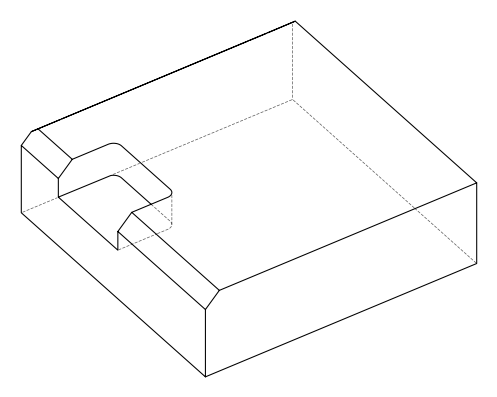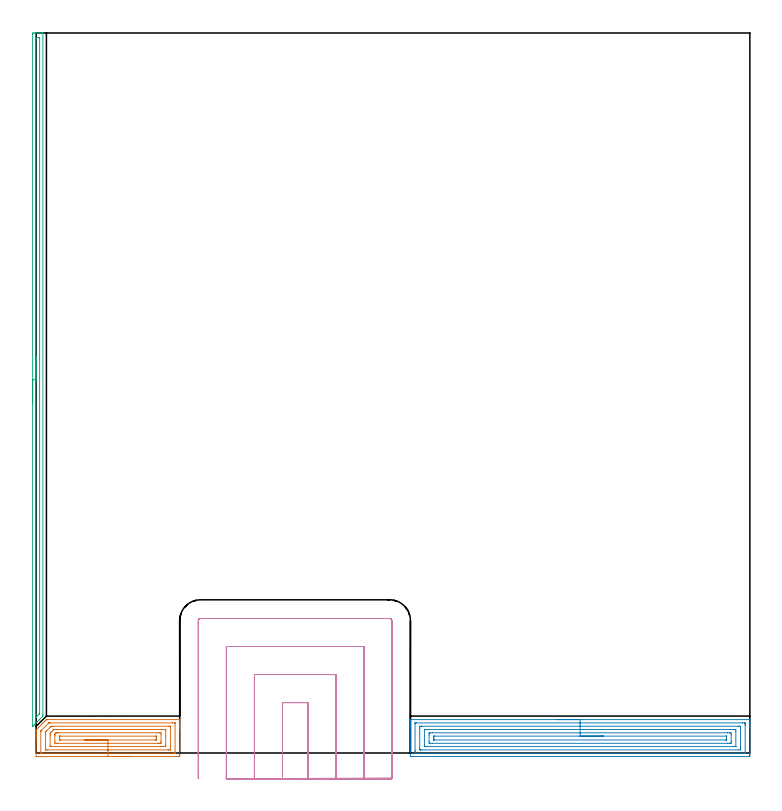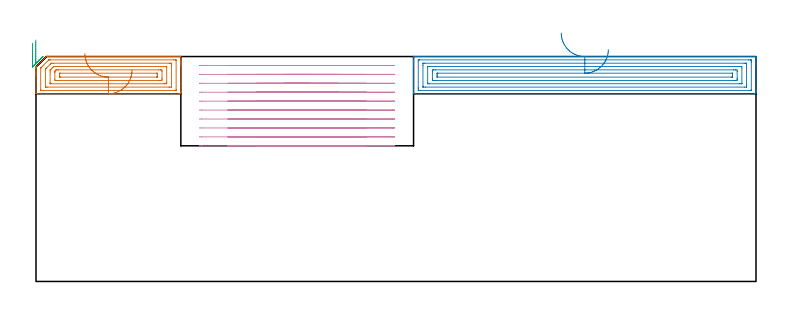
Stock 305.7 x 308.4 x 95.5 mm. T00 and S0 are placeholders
(PLAN: 4 operations, 1 tool changes, 33.3 min)
(1 AREA_MILL | FG_CHAMFER_SURFACE | UGT0205_001 | 3.2 min | 8594 mm3)
(2 AREA_MILL_1 | FG_CHAMFER_SURFACE_1 | UGT0205_001 | 7.26 min | 19065 mm3)
(3 AREA_MILL_2 | FG_CHAMFER_SURFACE_2 | UGT0205_001 | 4.89 min | 2850 mm3)
(4 MILL_SLOT | SLOT_PARTIAL_RECTANGULAR | NXT0201_012 | Follow Part, ap 4, ae 75% | 17.97 min | 242543 mm3)
(TOOL UGT0205_001 | Chamfer Mill 20 x 3 x 45 deg. | D20 FL50 Z2)
(TOOL NXT0201_012 | ENDMILL 16mm [2P460-1600-NA 1630] | D16 FL38 Z6)
(OP 1 AREA_MILL)
G17 G21 G94 G90
T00 M6
G54
G17 G0 G90 X40.75 Y-1.5 S1061 M3
G43 Z105.5 H0
Z89.7
G94 G1 X40.712 Z88.828 F250.
X40.598 Z87.964
X40.409 Z87.112
X40.147 Z86.28
X39.813 Z85.474
X39.41 Z84.7
X38.942 Z83.964
X38.41 Z83.272
X37.821 Z82.629
X37.178 Z82.04
X36.486 Z81.508
X35.75 Z81.04
X34.976 Z80.637
X34.17 Z80.303
X33.338 Z80.041
X32.486 Z79.852
X31.622 Z79.738
X30.75 Z79.7
X0.547
X0.082 Y-1.494 Z79.703
X0.01 Y-1.491 Z79.705
X0. Y-1.413 Z79.783
Y5.96 Z87.154
Y6.635 Z87.833
Y6.84 Z88.037
Y7.515 Z88.712
Y7.719 Z88.916
Y8.128 Z89.327
Y9.069 Z90.268
Y9.478 Z90.677
X0.001 Y9.715 Z90.913
X0.01 Y9.903 Z91.101
X0.022 Y9.918 Z91.116
X0.103 Y10.004 Z91.202
X1.145 Y11.045 Z92.245
X2.216 Y12.117 Z93.315
X2.324 Y12.226 Z93.422
X2.66 Y12.56 Z93.76
X2.87 Y12.771 Z93.97
X3.095 Y12.996 Z94.194
X3.212 Y13.114 Z94.31
X3.575 Y13.475 Z94.675
X3.733 Y13.633 Z94.833
X3.975 Y13.876 Z95.074
X4.101 Y14.001 Z95.2
X4.226 Y14.124 Z95.322
X4.405 Y14.298 Z95.488
X4.989 Y14.3 Z95.5
X61.397
X61.49 Y14.294 Z95.492
X61.5 Y14.103 Z95.301
Y12.526 Z93.725
Y12.117 Z93.313
Y11.912 Z93.109
Y11.237 Z92.434
Y11.033 Z92.23
Y10.358 Z91.551
Y2.78 Z83.976
Y-0.738 Z80.458
X61.496 Y-1.076 Z80.121
X61.491 Y-1.491 Z79.705
X61.376 Y-1.495 Z79.703
X60.953 Y-1.5 Z79.7
X30.75
Y-0.086 Z81.114
X3.101
X2.324 Y-0.084 Z81.116
X2.209 Y-0.083 Z81.117
X2.01 Y-0.075 Z81.125
X2.006 Y-0.015 Z81.185
X2.001 Y0.123 Z81.323
X2. Y9.199 Z90.399
X2.002 Y9.339 Z90.539
X2.006 Y9.408 Z90.608
X2.01 Y9.441 Z90.641
X2.039 Y9.478 Z90.678
X2.177 Y9.624 Z90.824
X2.324 Y9.774 Z90.974
X5.269 Y12.719 Z93.919
X5.358 Y12.805 Z94.005
X5.415 Y12.855 Z94.055
X5.445 Y12.879 Z94.079
X5.49 Y12.88 Z94.08
X5.877 Y12.885 Z94.085
X5.989 Y12.886 Z94.086
X58.399
X59.176 Y12.884 Z94.084
X59.291 Y12.883 Z94.083
X59.49 Y12.875 Z94.075
X59.494 Y12.815 Z94.015
X59.499 Y12.677 Z93.877
X59.5 Y0.363 Z81.563
X59.494 Y0.042 Z81.242
X59.49 Y-0.049 Z81.151
X59.483 Y-0.08 Z81.12
X59.466 Y-0.081 Z81.119
X59.37 Y-0.084 Z81.116
X59.176 Y-0.086 Z81.114
X59.064
X30.75
Y1.328 Z82.528
X4.989 Y1.329 Z82.529
X4.336 Y1.33 Z82.53
X4.101 Y1.333 Z82.533
X4.026 Y1.335 Z82.535
X4.01 Y1.347 Z82.547
X4.005 Y1.397 Z82.597
X4.002 Y1.463 Z82.663
X4. Y1.563 Z82.763
Y1.662 Z82.862
X4.001 Y8.698 Z89.898
X4.003 Y8.798 Z89.998
X4.01 Y8.995 Z90.195
X4.101 Y9.096 Z90.296
X4.291 Y9.29 Z90.49
X4.478 Y9.478 Z90.678
X6.058 Y11.058 Z92.258
X6.239 Y11.237 Z92.437
X6.417 Y11.409 Z92.609
X6.467 Y11.456 Z92.656
X6.535 Y11.465 Z92.665
X6.766 Y11.467 Z92.667
X7.418 Y11.471 Z92.671
X56.511
X57.165 Y11.47 Z92.67
X57.399 Y11.467 Z92.667
X57.474 Y11.465 Z92.665
X57.49 Y11.453 Z92.653
X57.495 Y11.403 Z92.603
X57.498 Y11.337 Z92.537
X57.5 Y11.237 Z92.437
Y11.138 Z92.338
X57.499 Y1.563 Z82.763
X57.498 Y1.465 Z82.665
X57.49 Y1.364 Z82.564
X57.48 Y1.335 Z82.535
X57.458 Y1.333 Z82.533
X57.399 Y1.331 Z82.531
X56.747 Y1.329 Z82.529
X56.511 Y1.328 Z82.528
X30.75
Y2.743 Z83.943
X6.462
X6.078 Y2.745 Z83.945
X6.039 Y2.747 Z83.947
X6.017 Y2.749 Z83.949
X6.01 Y2.77 Z83.97
X6.006 Y2.913 Z84.113
X6. Y3.2 Z84.4
Y7.719 Z88.919
X6.005 Y8.472 Z89.672
X6.01 Y8.536 Z89.736
X6.059 Y8.599 Z89.799
X6.407 Y8.954 Z90.154
X6.766 Y9.317 Z90.517
X7.291 Y9.838 Z91.038
X7.415 Y9.959 Z91.159
X7.513 Y10.05 Z91.25
X7.654 Y10.053 Z91.253
X7.959 Y10.056 Z91.256
X8.542 Y10.057 Z91.257
X8.846
X55.038
X55.422 Y10.055 Z91.255
X55.461 Y10.053 Z91.253
X55.483 Y10.051 Z91.251
X55.49 Y10.03 Z91.23
X55.494 Y9.887 Z91.087
X55.5 Y9.6 Z90.8
X55.499 Y3.322 Z84.522
X55.494 Y2.943 Z84.143
X55.49 Y2.76 Z83.96
X55.313 Y2.749 Z83.949
X54.734 Y2.745 Z83.945
X54.43 Y2.743 Z83.943
X30.75
Y4.157 Z85.357
X9.475
X8.586 Y4.158 Z85.358
X8.542 Y4.16 Z85.36
X8.01 Y4.201 Z85.401
X8.001 Y4.737 Z85.937
X8. Y7.376 Z88.576
X8.004 Y7.719 Z88.919
X8.01 Y7.987 Z89.187
X8.021 Y8.111 Z89.311
X8.081 Y8.176 Z89.376
X8.498 Y8.599 Z89.799
X8.521 Y8.62 Z89.82
X8.542 Y8.636 Z89.836
X9.386 Y8.643 Z89.843
X9.431
X52.025
X52.914 Y8.642 Z89.842
X52.958 Y8.64 Z89.84
X53.49 Y8.599 Z89.799
X53.499 Y8.063 Z89.263
X53.5 Y5.081 Z86.281
X53.498 Y4.546 Z85.746
X53.49 Y4.201 Z85.401
X53. Y4.16 Z85.36
X52.958 Y4.158 Z85.358
X52.114 Y4.157 Z85.357
X30.75
Y5.571 Z86.771
X10.319
X10.188 Y5.572 Z86.772
X10.083 Y5.575 Z86.775
X10.022 Y5.578 Z86.778
X10.01 Y5.645 Z86.845
X10.004 Y5.96 Z87.16
X10.001 Y6.275 Z87.475
X10. Y6.84 Z88.04
X10.001 Y7.154 Z88.354
X10.006 Y7.2 Z88.4
X10.01 Y7.222 Z88.422
X10.026 Y7.224 Z88.424
X10.122 Y7.227 Z88.427
X10.319 Y7.228 Z88.428
X51.181 Y7.229 Z88.429
X51.312 Y7.228 Z88.428
X51.417 Y7.225 Z88.425
X51.478 Y7.222 Z88.422
X51.49 Y7.155 Z88.355
X51.496 Y6.84 Z88.04
X51.499 Y6.525 Z87.725
X51.5 Y5.96 Z87.16
X51.499 Y5.646 Z86.846
X51.494 Y5.6 Z86.8
X51.49 Y5.578 Z86.778
X51.475 Y5.576 Z86.776
X51.378 Y5.573 Z86.773
X51.181 Y5.572 Z86.772
X30.75 Y5.571 Z86.771
X29.878 Z86.809
X29.014 Z86.923
X28.162 Z87.112
X27.33 Z87.374
X26.524 Z87.708
X25.75 Z88.111
X25.014 Z88.58
X24.322 Z89.111
X23.679 Z89.7
X23.09 Z90.343
X22.558 Z91.035
X22.09 Z91.771
X21.687 Z92.545
X21.353 Z93.351
X21.091 Z94.183
X20.902 Z95.035
X20.788 Z95.9
X20.75 Z96.771
G0 Z105.5
M5
M2
(OP 2 AREA_MILL_1)
G17 G21 G94 G90
T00 M6
G54
G17 G0 G90 X223. Y14.3 S1061 M3
G43 Z105.5 H0
G94 G1 X223.038 Z104.628 F250.
X223.152 Z103.763
X223.341 Z102.912
X223.603 Z102.08
X223.937 Z101.274
X224.34 Z100.5
X224.808 Z99.764
X225.34 Z99.072
X225.929 Z98.429
X226.572 Z97.839
X227.264 Z97.308
X228. Z96.84
X228.774 Z96.437
X229.58 Z96.103
X230.412 Z95.841
X231.264 Z95.652
X232.128 Z95.538
X233. Z95.5
X305.568
X305.69 Y14.294 Z95.493
X305.7 Y14.049 Z95.248
Y13.356 Z94.555
Y12.637 Z93.836
Y12.117 Z93.313
Y11.857 Z93.054
Y11.237 Z92.434
Y10.977 Z92.175
Y10.358 Z91.552
Y-0.506 Z80.69
X305.695 Y-1.076 Z80.121
X305.69 Y-1.491 Z79.706
X305.548 Y-1.495 Z79.703
X305.123 Y-1.5 Z79.7
X160.877
X160.411 Y-1.495 Z79.703
X160.31 Y-1.491 Z79.706
X160.3 Y-1.386 Z79.811
Y10.358 Z91.552
Y10.977 Z92.175
Y11.237 Z92.434
Y11.857 Z93.054
Y12.117 Z93.313
Y12.637 Z93.836
X160.301 Y14.05 Z95.249
X160.31 Y14.294 Z95.493
X160.432 Y14.3 Z95.5
X233.
Y12.886 Z94.086
X302.564
X303.342 Y12.885 Z94.085
X303.456 Y12.884 Z94.084
X303.678 Y12.879 Z94.079
X303.69 Y12.807 Z94.007
X303.697 Y12.646 Z93.846
X303.699 Y12.117 Z93.317
X303.7 Y11.764 Z92.964
X303.699 Y0.331 Z81.531
X303.692 Y-0.023 Z81.177
X303.69 Y-0.068 Z81.132
X303.678 Y-0.079 Z81.121
X303.634 Y-0.081 Z81.119
X303.537 Y-0.084 Z81.116
X303.342 Y-0.085 Z81.115
X303.23 Y-0.086 Z81.114
X163.436
X162.658 Y-0.085 Z81.115
X162.544 Y-0.084 Z81.116
X162.322 Y-0.079 Z81.121
X162.31 Y-0.007 Z81.193
X162.303 Y0.154 Z81.354
X162.301 Y0.683 Z81.883
X162.3 Y1.036 Z82.236
X162.301 Y12.469 Z93.669
X162.308 Y12.823 Z94.023
X162.31 Y12.868 Z94.068
X162.322 Y12.879 Z94.079
X162.366 Y12.881 Z94.081
X162.463 Y12.884 Z94.084
X162.658 Y12.885 Z94.085
X162.77 Y12.886 Z94.086
X233.
Y11.472 Z92.672
X300.671 Y11.471 Z92.671
X301.326 Y11.47 Z92.67
X301.562 Y11.467 Z92.667
X301.639 Y11.465 Z92.665
X301.69 Y11.459 Z92.659
X301.694 Y11.374 Z92.574
X301.698 Y11.237 Z92.437
X301.7 Y11.101 Z92.301
Y2.306 Z83.506
X301.694 Y1.563 Z82.763
X301.692 Y1.434 Z82.634
X301.671 Y1.335 Z82.535
X301.562 Y1.334 Z82.534
X300.907 Y1.329 Z82.529
X165.329
X164.674 Y1.33 Z82.53
X164.438 Y1.333 Z82.533
X164.361 Y1.335 Z82.535
X164.31 Y1.341 Z82.541
X164.306 Y1.426 Z82.626
X164.302 Y1.563 Z82.763
X164.3 Y1.699 Z82.899
Y10.494 Z91.694
X164.306 Y11.237 Z92.437
X164.308 Y11.366 Z92.566
X164.329 Y11.465 Z92.665
X164.438 Y11.466 Z92.666
X165.093 Y11.471 Z92.671
X233. Y11.472 Z92.672
Y10.057 Z91.257
X298.89
X299.196 Y10.056 Z91.256
X299.598 Y10.052 Z91.252
X299.689 Y10.05 Z91.25
X299.7 Y9.478 Z90.678
X299.699 Y2.922 Z84.122
X299.697 Y2.822 Z84.022
X299.693 Y2.772 Z83.972
X299.691 Y2.753 Z83.953
X299.67 Y2.75 Z83.95
X299.473 Y2.746 Z83.946
X298.89 Y2.743 Z83.943
X298.586
X167.11
X166.804 Y2.744 Z83.944
X166.402 Y2.748 Z83.948
X166.311 Y2.75 Z83.95
X166.3 Y3.322 Z84.522
X166.301 Y9.878 Z91.078
X166.303 Y9.978 Z91.178
X166.307 Y10.028 Z91.228
X166.309 Y10.047 Z91.247
X166.33 Y10.05 Z91.25
X166.527 Y10.054 Z91.254
X167.11 Y10.057 Z91.257
X167.414
X233.
Y8.643 Z89.843
X296.174
X297.066 Y8.641 Z89.841
X297.109 Y8.64 Z89.84
X297.69 Y8.599 Z89.799
X297.698 Y8.017 Z89.217
X297.699 Y5.081 Z86.281
X297.697 Y4.5 Z85.7
X297.69 Y4.201 Z85.401
X297.151 Y4.16 Z85.36
X297.109 Y4.159 Z85.359
X296.264 Y4.157 Z85.357
X169.826
X168.934 Y4.159 Z85.359
X168.891 Y4.16 Z85.36
X168.31 Y4.201 Z85.401
X168.302 Y4.783 Z85.983
X168.301 Y7.719 Z88.919
X168.303 Y8.3 Z89.5
X168.31 Y8.599 Z89.799
X168.849 Y8.64 Z89.84
X168.891 Y8.641 Z89.841
X169.736 Y8.643 Z89.843
X233.
Y7.229 Z88.429
X295.565 Y7.228 Z88.428
X295.635 Y7.227 Z88.427
X295.675 Y7.225 Z88.425
X295.689 Y7.223 Z88.423
X295.691 Y7.206 Z88.406
X295.697 Y6.84 Z88.04
X295.7 Y6.473 Z87.673
X295.698 Y5.96 Z87.16
X295.694 Y5.599 Z86.799
X295.689 Y5.578 Z86.778
X295.672 Y5.576 Z86.776
X295.624 Y5.573 Z86.773
X295.526 Y5.572 Z86.772
X295.329 Y5.571 Z86.771
X170.435 Y5.572 Z86.772
X170.365 Y5.573 Z86.773
X170.325 Y5.575 Z86.775
X170.311 Y5.577 Z86.777
X170.309 Y5.594 Z86.794
X170.303 Y5.96 Z87.16
X170.3 Y6.327 Z87.527
X170.302 Y6.84 Z88.04
X170.306 Y7.201 Z88.401
X170.311 Y7.222 Z88.422
X170.328 Y7.224 Z88.424
X170.376 Y7.227 Z88.427
X170.474 Y7.228 Z88.428
X170.671 Y7.229 Z88.429
X233.
X233.872 Z88.467
X234.736 Z88.581
X235.588 Z88.77
X236.42 Z89.032
X237.226 Z89.366
X238. Z89.769
X238.736 Z90.237
X239.428 Z90.768
X240.071 Z91.358
X240.66 Z92.001
X241.192 Z92.693
X241.66 Z93.429
X242.063 Z94.203
X242.397 Z95.009
X242.659 Z95.841
X242.848 Z96.692
X242.962 Z97.557
X243. Z98.429
G0 Z105.5
M5
M2
(OP 3 AREA_MILL_2)
G17 G21 G94 G90
T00 M6
G54
G17 G0 G90 X-1.5 Y149.9 S1061 M3
G43 Z105.5 H0
Z101.1
G94 G1 Y149.938 Z100.228 F250.
Y150.052 Z99.363
Y150.241 Z98.512
Y150.503 Z97.68
Y150.837 Z96.874
Y151.24 Z96.1
Y151.708 Z95.364
Y152.24 Z94.672
Y152.829 Z94.029
Y153.472 Z93.44
Y154.164 Z92.908
Y154.9 Z92.44
Y155.674 Z92.037
Y156.48 Z91.703
Y157.312 Z91.441
Y158.163 Z91.252
Y159.028 Z91.138
Y159.9 Z91.1
X-1.499 Y307.779 Z91.101
X-1.495 Y308.22 Z91.102
X-1.491 Y308.39 Z91.105
X-1.061 Y308.4 Z91.534
X-0.792 Z91.803
X-0.181 Z92.414
X0.358 Z92.954
X0.7 Z93.296
X1.238 Z93.834
X1.581 Z94.175
X2.265 Z94.865
X2.559 Z95.158
X2.9 Y308.397 Z95.491
X2.901 Y308.396 Z95.492
X2.9 Y308.226 Z95.5
Y16.488
X2.894 Y15.793 Z95.492
X1.355 Y14.254 Z93.954
X0.461 Y13.361 Z93.06
X0.015 Y12.914 Z92.613
X-0.432 Y12.467 Z92.167
X-0.878 Y12.02 Z91.719
X-1.327 Y11.574 Z91.273
X-1.493 Y11.419 Z91.106
X-1.5 Y11.574 Z91.1
Y159.9
X-0.086 Z92.514
X-0.085 Y305.896 Z92.515
X-0.084 Y305.992 Z92.516
X-0.079 Y306.381 Z92.521
X0.304 Y306.394 Z92.904
X0.7 Y306.398 Z93.3
X1.179 Y306.4 Z93.779
X1.393 Y306.399 Z93.993
X1.425 Y306.398 Z94.025
X1.458 Y306.394 Z94.058
X1.479 Y306.39 Z94.079
X1.48 Y306.364 Z94.08
X1.485 Y306.089 Z94.085
Y17.382
X1.483 Y16.983 Z94.083
X1.48 Y16.884 Z94.08
X1.478 Y16.839 Z94.078
X1.453 Y16.812 Z94.053
X1.359 Y16.713 Z93.959
X1.138 Y16.488 Z93.738
X0.121 Y15.472 Z92.721
X0.029 Y15.382 Z92.629
X-0.06 Y15.297 Z92.54
X-0.072 Y15.287 Z92.528
X-0.079 Y15.33 Z92.521
X-0.084 Y15.496 Z92.516
X-0.086 Y16.392 Z92.514
Y159.9
Y160.772 Z92.552
Y161.636 Z92.666
Y162.488 Z92.855
Y163.32 Z93.117
Y164.126 Z93.451
Y164.9 Z93.854
Y165.636 Z94.323
Y166.328 Z94.854
Y166.971 Z95.443
Y167.56 Z96.086
Y168.091 Z96.778
Y168.56 Z97.514
Y168.963 Z98.288
Y169.297 Z99.094
Y169.559 Z99.926
Y169.748 Z100.778
Y169.862 Z101.643
Y169.9 Z102.514
G0 Z105.5
M5
M2
(OP 4 MILL_SLOT)
G17 G21 G94 G90
T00 M6
G54
G17 G0 G90 X116.322 Y-11. S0 M3
G43 Z105.5 H1
Z91.71
G94 G1 X116.301 Y-8. F250.
X116.3 Y-7.746 F500.
Y21.6
X105.5
Y-7.746
X105.499 Y-8.
X105.478 Y-11. F250.
X128.333
X128.301 Y-8.
G2 X128.3 Y-7.746 R24. F500.
G1 Y33.6
X93.5
Y-7.746
G2 X93.499 Y-8. R24.
G1 X93.467 Y-11. F250.
X140.366 Y-10.999
X140.303 Y-8.
G2 X140.3 Y-7.746 R12. F500.
G1 Y45.6
X81.5
Y-7.746
G2 X81.497 Y-8. R12.
G1 X81.434 Y-10.999 F250.
X152.3 Y-10.746
Y-7.746
Y56.7 F500.
G3 X151.4 Y57.6 R0.9
G1 X70.4
G3 X69.5 Y56.7 R0.9
G1 Y-7.746
Y-10.746 F250.
G0 X116.314 Y-11. Z87.92
G1 X116.3 Y-8.
Y-7.838 F500.
Y21.6
X105.5
Y-7.837
Y-8.
X105.486 Y-11. F250.
X128.321
X128.301 Y-8.
X128.3 Y-7.838 F500.
Y33.6
X93.5
Y-7.837
X93.499 Y-8.
X93.479 Y-11. F250.
X140.342
X140.301 Y-8.
X140.3 Y-7.838 F500.
Y45.6
X81.5
Y-7.837
X81.499 Y-8.
X81.458 Y-11. F250.
X152.3 Y-10.838
Y-7.838
Y56.7 F500.
G3 X151.4 Y57.6 R0.9
G1 X70.4
G3 X69.5 Y56.7 R0.9
G1 Y-7.837
Y-10.837 F250.
G0 X116.3 Y-11. Z84.13
G1 Y-8.
Y21.6 F500.
X105.5
Y-8.
Y-11. F250.
X128.3
Y-8.
Y33.6 F500.
X93.5
Y-8.
Y-11. F250.
X140.3
Y-8.
Y45.6 F500.
X81.5
Y-8.
Y-11. F250.
X152.3
Y-8.
Y56.7 F500.
G3 X151.4 Y57.6 R0.9
G1 X70.4
G3 X69.5 Y56.7 R0.9
G1 Y-8.
Y-11. F250.
G0 X116.3 Z80.34
G1 Y-8.
Y21.6 F500.
X105.5
Y-8.
Y-11. F250.
X128.3
Y-8.
Y33.6 F500.
X93.5
Y-8.
Y-11. F250.
X140.3
Y-8.
Y45.6 F500.
X81.5
Y-8.
Y-11. F250.
X152.3
Y-8.
Y56.7 F500.
G3 X151.4 Y57.6 R0.9
G1 X70.4
G3 X69.5 Y56.7 R0.9
G1 Y-8.
Y-11. F250.
G0 X116.3 Z76.55
G1 Y-8.
Y21.6 F500.
X105.5
Y-8.
Y-11. F250.
X128.3
Y-8.
Y33.6 F500.
X93.5
Y-8.
Y-11. F250.
X140.3
Y-8.
Y45.6 F500.
X81.5
Y-8.
Y-11. F250.
X152.3
Y-8.
Y56.7 F500.
G3 X151.4 Y57.6 R0.9
G1 X70.4
G3 X69.5 Y56.7 R0.9
G1 Y-8.
Y-11. F250.
G0 X116.3 Z72.76
G1 Y-8.
Y21.6 F500.
X105.5
Y-8.
Y-11. F250.
X128.3
Y-8.
Y33.6 F500.
X93.5
Y-8.
Y-11. F250.
X140.3
Y-8.
Y45.6 F500.
X81.5
Y-8.
Y-11. F250.
X152.3
Y-8.
Y56.7 F500.
G3 X151.4 Y57.6 R0.9
G1 X70.4
G3 X69.5 Y56.7 R0.9
G1 Y-8.
Y-11. F250.
G0 X116.3 Z68.97
G1 Y-8.
Y21.6 F500.
X105.5
Y-8.
Y-11. F250.
X128.3
Y-8.
Y33.6 F500.
X93.5
Y-8.
Y-11. F250.
X140.3
Y-8.
Y45.6 F500.
X81.5
Y-8.
Y-11. F250.
X152.3
Y-8.
Y56.7 F500.
G3 X151.4 Y57.6 R0.9
G1 X70.4
G3 X69.5 Y56.7 R0.9
G1 Y-8.
Y-11. F250.
G0 X116.3 Z65.18
G1 Y-8.
Y21.6 F500.
X105.5
Y-8.
Y-11. F250.
X128.3
Y-8.
Y33.6 F500.
X93.5
Y-8.
Y-11. F250.
X140.3
Y-8.
Y45.6 F500.
X81.5
Y-8.
Y-11. F250.
X152.3
Y-8.
Y56.7 F500.
G3 X151.4 Y57.6 R0.9
G1 X70.4
G3 X69.5 Y56.7 R0.9
G1 Y-8.
Y-11. F250.
G0 X116.3 Z61.39
G1 Y-8.
Y21.6 F500.
X105.5
Y-8.
Y-11. F250.
X128.3
Y-8.
Y33.6 F500.
X93.5
Y-8.
Y-11. F250.
X140.3
Y-8.
Y45.6 F500.
X81.5
Y-8.
Y-11. F250.
X152.3
Y-8.
Y56.7 F500.
G3 X151.4 Y57.6 R0.9
G1 X70.4
G3 X69.5 Y56.7 R0.9
G1 Y-8.
Y-11. F250.
G0 X116.3 Z57.6
G1 Y-8.
Y21.6 F500.
X105.5
Y-8.
Y-11. F250.
X128.3
Y-8.
Y33.6 F500.
X93.5
Y-8.
Y-11. F250.
X140.3
Y-8.
Y45.6 F500.
X81.5
Y-8.
Y-11. F250.
X152.3
Y-8.
Y56.7 F500.
G3 X151.4 Y57.6 R0.9
G1 X70.4
G3 X69.5 Y56.7 R0.9
G1 Y-8.
Y-11. F250.
G0 Z105.5
M5
M2
